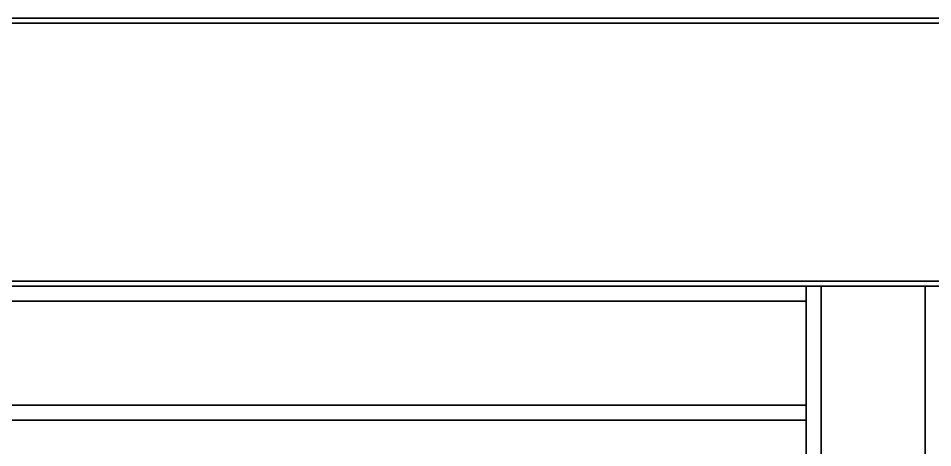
# Model space of a CAD drawing. Header units: millimetres. Extents: x 32496 to 166256, y 3504 to 23939.
# Drawn here: x 48430 to 48975, y 13300 to 13557 of the extents above; entities that cross this region are included whole.
import ezdxf

# ---------------------------------------------------------------- set-up
doc = ezdxf.new("R2010")
doc.units = ezdxf.units.MM
doc.layers.get('0').update_dxf_attribs({"lineweight": 35})

msp = doc.modelspace()

# ---------------------------------------------------------------- linework, layer by layer
at = {"linetype": 'Continuous'}
for p, q in [((52008.64, 13556.575), (40172.64, 13556.575)), ((52132.64, 13553.575), (40172.64, 13553.575)), ((52132.64, 13399.575), (40172.64, 13399.575)), ((52132.64, 13396.575), (40172.64, 13396.575)), ((48899.64, 13396.575), (48899.64, 13316.575)), ((48908.64, 13224.575), (48908.64, 13396.575)), ((48970.64, 10877.575), (48970.64, 13396.575)), ((48899.64, 13387.575), (47977.14, 13387.575)), ((48899.64, 13325.575), (48178.138, 13325.575)), ((48899.64, 13316.575), (48174.11, 13316.575)), ((48899.64, 13224.575), (48899.64, 13316.575))]:
    msp.add_line(p, q, dxfattribs=at)

doc.saveas('drawing.dxf')
